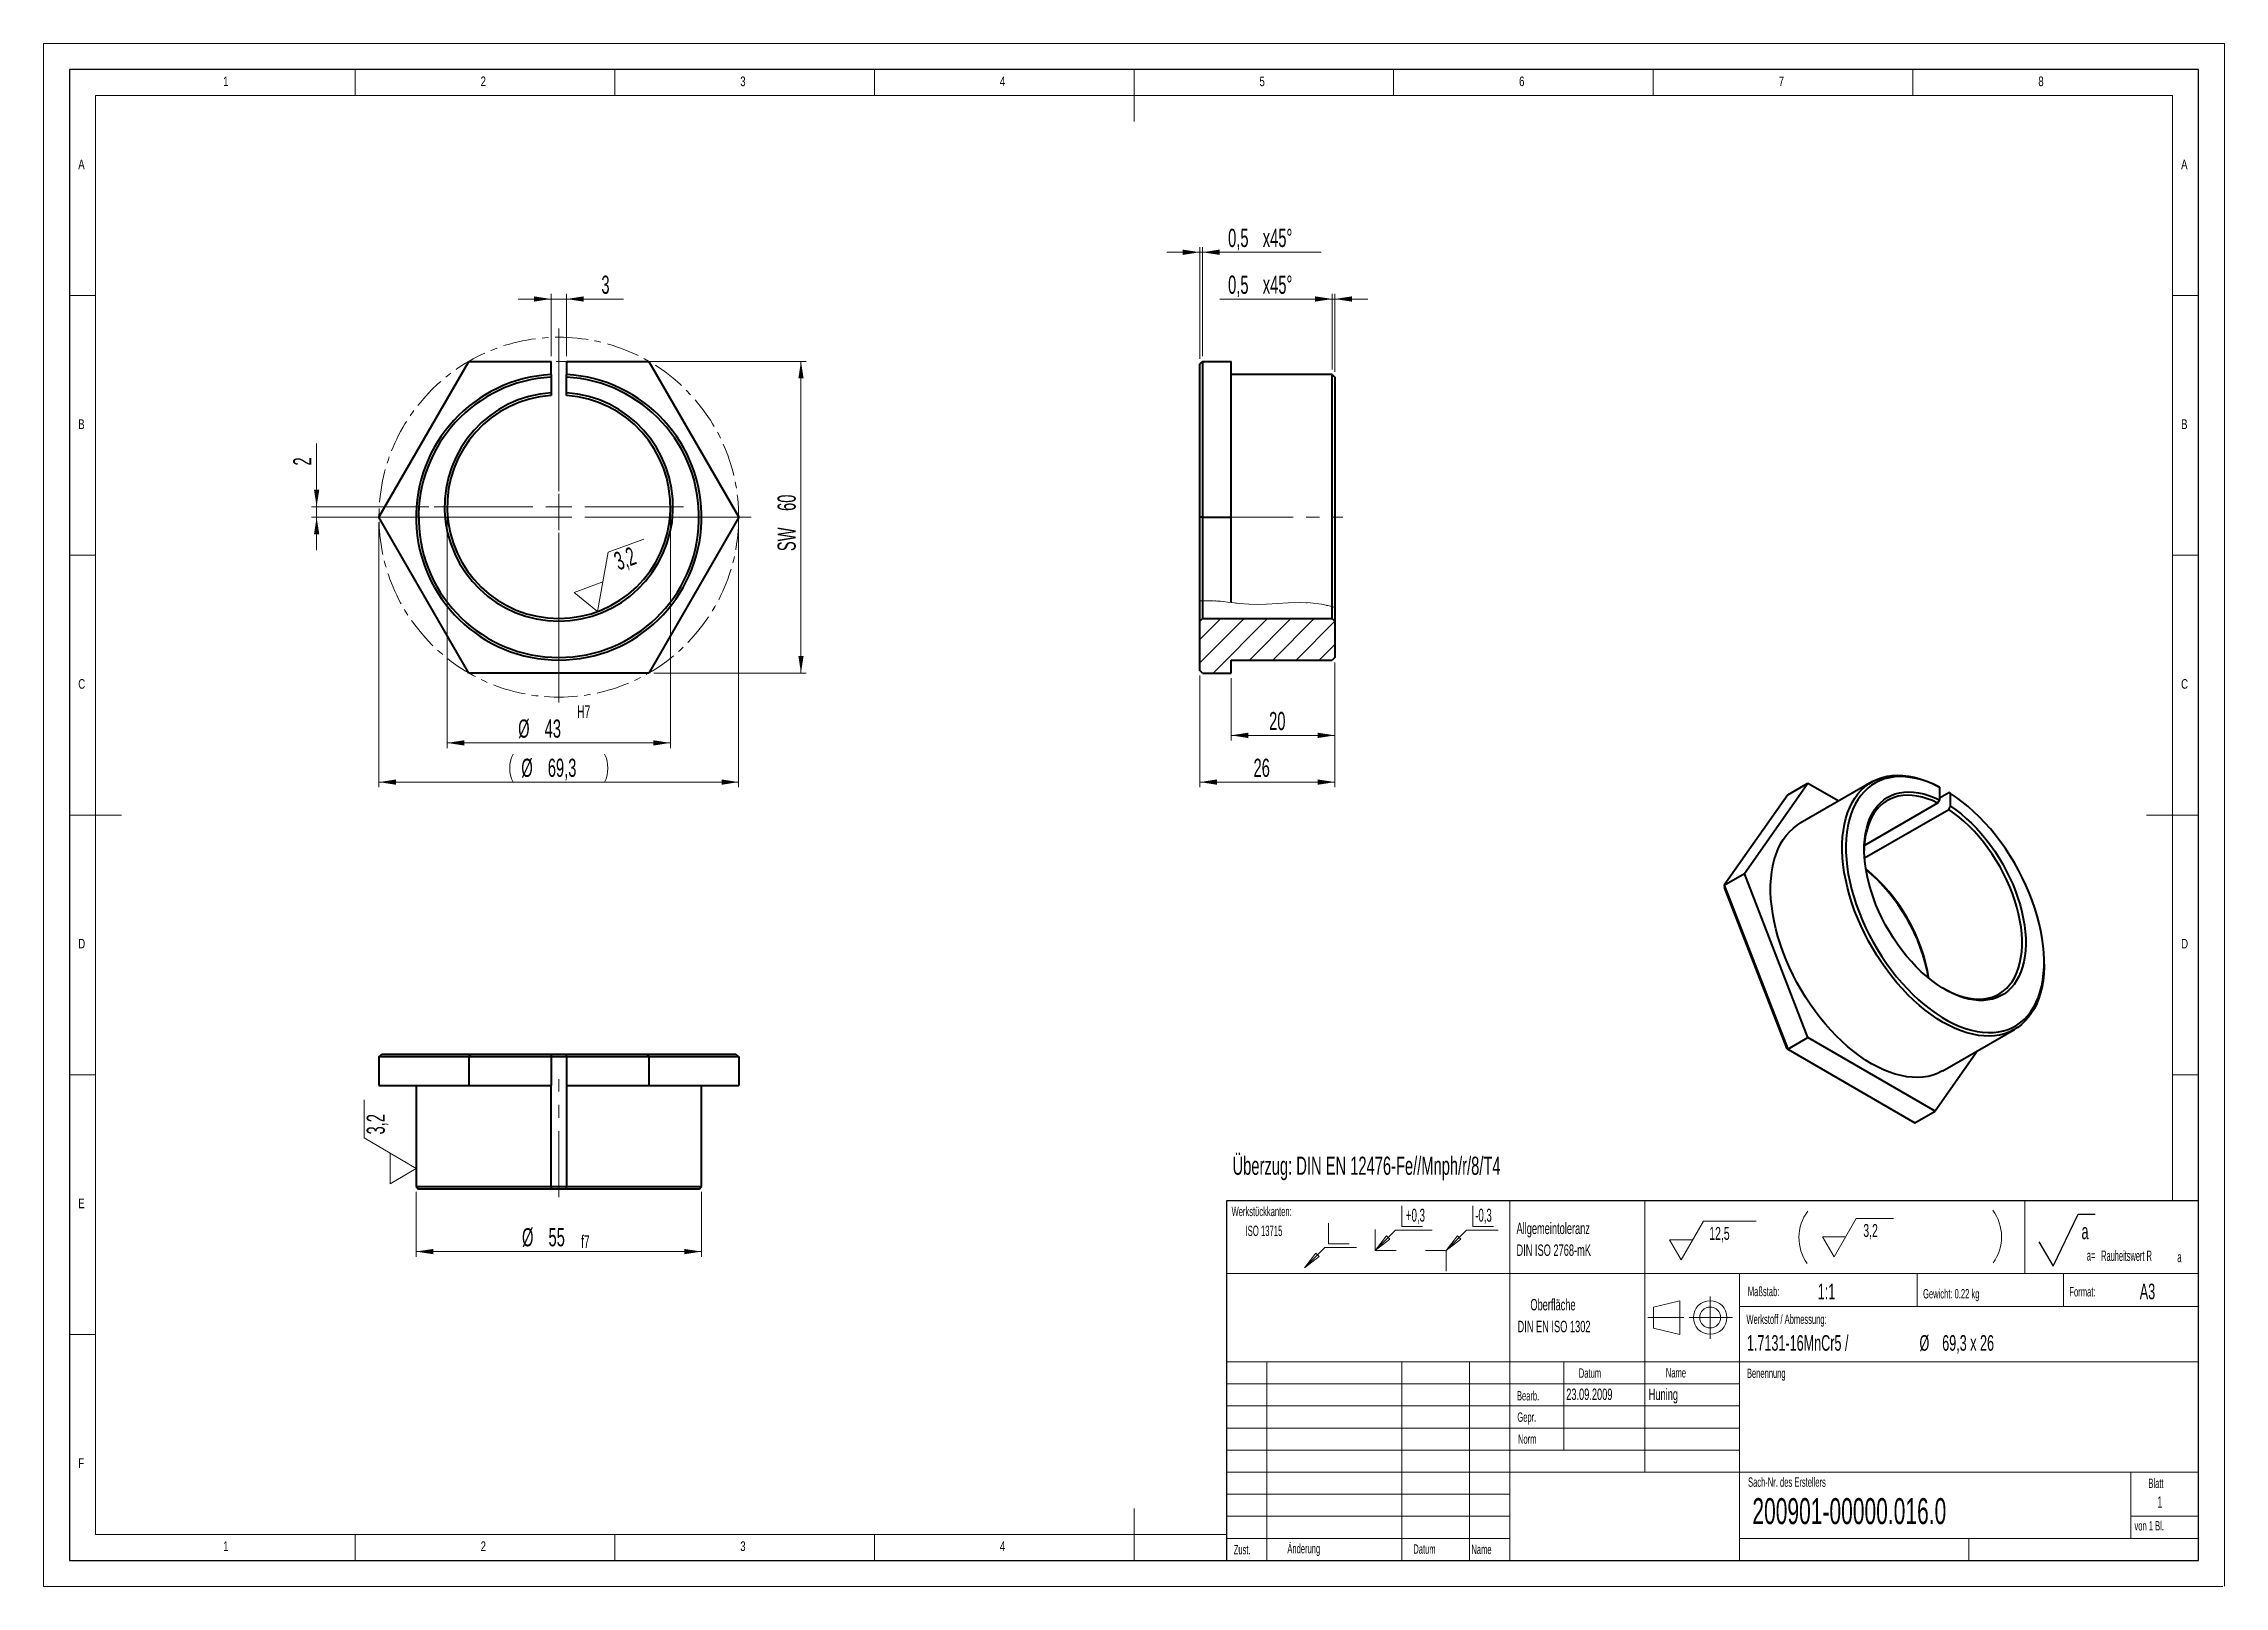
# Model space of a CAD drawing. Header units: millimetres. Extents: x 0 to 420, y 0 to 297.
import ezdxf

# ---------------------------------------------------------------- set-up
doc = ezdxf.new("R2010")
doc.units = ezdxf.units.MM
doc.linetypes.add('CENTER', pattern=[10.16, 6.35, -1.27, 1.27, -1.27])
doc.linetypes.add('CENTERX2', pattern=[20.32, 12.7, -2.54, 2.54, -2.54])
doc.layers.add('SLD-0', color=7, linetype='Continuous')
doc.styles.add('SLDTEXTSTYLE0', font='TXT', dxfattribs={"width": 0.605})
doc.styles.add('SLDTEXTSTYLE1', font='TXT', dxfattribs={"width": 0.491563})
doc.styles.add('SLDTEXTSTYLE2', font='TXT', dxfattribs={"width": 0.75})
doc.styles.add('SLDTEXTSTYLE3', font='TXT', dxfattribs={"width": 0.554584})
doc.dimstyles.new('SLDDIMSTYLE0', dxfattribs={"dimtxt": 3.5, "dimasz": 3.302, "dimexe": 0, "dimexo": 0.0625, "dimgap": 0.875, "dimtad": 1, "dimtoh": 1, "dimdec": 1, "dimrnd": 1e-09, "dimzin": 12, "dimdsep": 46, "dimtxsty": 'SLDTEXTSTYLE0', "dimsah": 1, "dimcen": 0.09, "dimadec": 0, "dimazin": 0, "dimtfac": 1, "dimtdec": 1, "dimtofl": 0, "dimtmove": 0, "dimatfit": 3, "dimfxl": 1, "dimfrac": 2, "dimtolj": 1, "dimtzin": 12, "dimarcsym": 0})
doc.dimstyles.new('SLDDIMSTYLE1', dxfattribs={"dimtxt": 3.5, "dimasz": 3.302, "dimexe": 0, "dimexo": 0.0625, "dimgap": 0.875, "dimtad": 1, "dimtoh": 1, "dimrnd": 1e-09, "dimzin": 12, "dimdsep": 46, "dimtxsty": 'SLDTEXTSTYLE0', "dimsah": 1, "dimcen": 0.09, "dimadec": 0, "dimazin": 0, "dimtfac": 1, "dimtofl": 0, "dimtmove": 0, "dimatfit": 3, "dimfxl": 1, "dimfrac": 2, "dimtolj": 1, "dimtzin": 12, "dimarcsym": 0})
doc.dimstyles.new('SLDDIMSTYLE2', dxfattribs={"dimtxt": 3.5, "dimasz": 3.302, "dimexe": 0, "dimexo": 0.0625, "dimgap": 0.875, "dimtad": 1, "dimtoh": 1, "dimrnd": 1e-09, "dimzin": 12, "dimdsep": 46, "dimtxsty": 'SLDTEXTSTYLE0', "dimsah": 1, "dimcen": 0.09, "dimadec": 0, "dimazin": 0, "dimtfac": 1, "dimtofl": 0, "dimtmove": 0, "dimatfit": 3, "dimfxl": 1, "dimfrac": 2, "dimtolj": 1, "dimtzin": 12, "dimarcsym": 0})
doc.dimstyles.new('SLDDIMSTYLE3', dxfattribs={"dimtxt": 3.5, "dimasz": 3.302, "dimexe": 0, "dimexo": 0.0625, "dimgap": 0.875, "dimtad": 1, "dimtoh": 1, "dimrnd": 1e-09, "dimzin": 12, "dimdsep": 46, "dimtxsty": 'SLDTEXTSTYLE0', "dimsah": 1, "dimcen": 0.09, "dimadec": 0, "dimazin": 0, "dimtfac": 1, "dimtofl": 0, "dimtmove": 0, "dimatfit": 3, "dimfxl": 1, "dimfrac": 2, "dimtolj": 1, "dimtzin": 12, "dimarcsym": 0})
doc.dimstyles.new('SLDDIMSTYLE4', dxfattribs={"dimtxt": 3.5, "dimasz": 3.302, "dimexe": 0, "dimexo": 0.0625, "dimgap": 0.875, "dimtad": 1, "dimtoh": 1, "dimrnd": 1e-09, "dimzin": 12, "dimdsep": 46, "dimtxsty": 'SLDTEXTSTYLE0', "dimsah": 1, "dimcen": 0.09, "dimadec": 0, "dimazin": 0, "dimtfac": 1, "dimtofl": 0, "dimtmove": 0, "dimatfit": 3, "dimfxl": 1, "dimfrac": 2, "dimtolj": 1, "dimtzin": 12, "dimarcsym": 0})

# ---------------------------------------------------------------- blocks, each defined once
blk = doc.blocks.new('Überzug_manganphosphatiert')
at = {"color": 8, "linetype": 'Continuous', "lineweight": 0, "insert": (0.02, 4.78), "char_height": 3.5, "attachment_point": 1, "style": 'SLDTEXTSTYLE0'}
blk.add_mtext('Überzug: DIN EN 12476-Fe//Mnph/r/8/T4', dxfattribs=at)
blk = doc.blocks.new('Block22')
at = {"color": 7, "linetype": 'Continuous', "lineweight": 0}
for p, q in [((2.23, 0), (6.51, 7.42)), ((6.51, 7.42), (16.66, 7.42)), ((0, 3.86), (4.46, 3.86)), ((0, 3.86), (2.23, 0))]:
    blk.add_line(p, q, dxfattribs=at)
at = {"color": 7, "linetype": 'Continuous', "lineweight": 0, "insert": (7.63, 6.32), "char_height": 2.5, "attachment_point": 1, "style": 'SLDTEXTSTYLE0'}
blk.add_mtext('12,5', dxfattribs=at)
blk = doc.blocks.new('Block23')
at = {"color": 7, "linetype": 'Continuous', "lineweight": 0}
blk.add_arc((-6.86, 4.98), 8.57, 324.4695, 36.7808, dxfattribs=at)
blk = doc.blocks.new('Block24')
at = {"layer": 'SLD-0', "color": 7, "linetype": 'Continuous', "lineweight": 0}
for p, q in [((6.51, 7.42), (2.23, 0)), ((6.51, 7.42), (13.68, 7.42)), ((2.23, 0), (0, 3.86)), ((0, 3.86), (4.46, 3.86))]:
    blk.add_line(p, q, dxfattribs=at)
at = {"layer": 'SLD-0', "insert": (7.87, 6.34), "char_height": 2.5, "attachment_point": 1, "style": 'SLDTEXTSTYLE0'}
blk.add_mtext('3,2', dxfattribs=at)
blk = doc.blocks.new('Block25_1')
at = {"color": 7, "linetype": 'Continuous', "lineweight": 0}
blk.add_arc((8.57, 4.98), 8.57, 143.2192, 215.5305, dxfattribs=at)
blk = doc.blocks.new('Block26_1')
at = {"color": 9, "linetype": 'Continuous', "lineweight": 0}
for p, q in [((5.096194, 4.596195), (5.096194, 8.596195)), ((5.096194, 4.596195), (9.096194, 4.596195)), ((0, 0), (0, 4)), ((0, 0), (3.896194, 3.896195)), ((0, 0), (2.14905, 2.800698)), ((0, 0), (2.800697, 2.149051)), ((0, 0), (4, 0)), ((2.14905, 2.800698), (2.800697, 2.149051)), ((3.896194, 3.896195), (10.955845, 3.896195))]:
    blk.add_line(p, q, dxfattribs=at)
blk = doc.blocks.new('Block27_1')
at = {"color": 9, "linetype": 'Continuous', "lineweight": 0}
for p, q in [((4.596194, 4.596194), (4.596194, 8.596194)), ((4.596194, 4.596194), (8.596194, 4.596194)), ((0, 0), (3.896194, 3.896194)), ((0, 0), (2.149051, 2.800697)), ((0, 0), (2.800697, 2.14905)), ((2.149051, 2.800697), (2.800697, 2.14905)), ((3.896194, 3.896194), (10.010473, 3.896194))]:
    blk.add_line(p, q, dxfattribs=at)
blk = doc.blocks.new('Block28_1')
at = {"layer": 'SLD-0'}
for p, q in [((2.77, 0), (7.58, 10.04)), ((7.58, 10.04), (10.86, 10.04)), ((0, 4.71), (2.77, 0))]:
    blk.add_line(p, q, dxfattribs=at)
at = {"layer": 'SLD-0', "attachment_point": 1}
for s, insert, char_height, style in [('a', (8.22, 8.23), 3, 'SLDTEXTSTYLE0'), ('a=', (9.24, 3.08), 2, 'SLDTEXTSTYLE1'), ('Rauheitswert R', (12.01, 3.03), 2, 'SLDTEXTSTYLE1'), ('a', (26.68, 2.78), 2, 'SLDTEXTSTYLE1')]:
    blk.add_mtext(s, dxfattribs=dict(at, insert=insert, char_height=char_height, style=style))
blk = doc.blocks.new('SW_NOTE_0')
at = {"color": 0, "linetype": 'Continuous', "lineweight": 0, "char_height": 3, "attachment_point": 1, "style": 'SLDTEXTSTYLE0'}
for s, insert in [('1.7131-16MnCr5 / ', (0, 3.87)), ('%%c', (33.24, 3.87)), ('69,3 x 26', (37.61, 3.87))]:
    blk.add_mtext(s, dxfattribs=dict(at, insert=insert))
blk = doc.blocks.new('SW_NOTE_1')
at = {"color": 0, "linetype": 'Continuous', "lineweight": 0, "char_height": 2.2, "attachment_point": 1, "style": 'SLDTEXTSTYLE0'}
for s, insert in [('     Oberfläche', (0, 2.84)), ('DIN EN ISO 1302', (0, -1.36))]:
    blk.add_mtext(s, dxfattribs=dict(at, insert=insert))
blk = doc.blocks.new('SW_NOTE_2')
at = {"color": 0, "linetype": 'Continuous', "lineweight": 0, "char_height": 2.2, "attachment_point": 1, "style": 'SLDTEXTSTYLE0'}
for s, insert in [('Allgemeintoleranz', (0, 2.84)), ('DIN ISO 2768-mK', (0, -1.36))]:
    blk.add_mtext(s, dxfattribs=dict(at, insert=insert))
blk = doc.blocks.new('*D12')
at = {"color": 7, "linetype": 'Continuous', "lineweight": 15}
for p, q in [((64.58, 204.84), (64.58, 153.84)), ((133.86, 204.84), (133.86, 153.84)), ((64.58, 154.84), (133.86, 154.84))]:
    blk.add_line(p, q, dxfattribs=at)
for centre, start, end in [((95.78, 157.52), 153.4349, 206.5651), ((102.67, 157.52), 333.4349, 26.5651)]:
    blk.add_arc(centre, 6, start, end, dxfattribs=at)
for points in [[(64.58, 154.84), (67.88, 154.33), (67.88, 155.35)], [(133.86, 154.84), (130.56, 155.35), (130.56, 154.33)]]:
    blk.add_solid(points, dxfattribs=at)
at = {"color": 7, "linetype": 'Continuous', "lineweight": 15, "char_height": 3.5, "attachment_point": 1, "style": 'SLDTEXTSTYLE0'}
for s, insert in [('%%c', (92, 159.35)), ('69,3', (97.1, 159.35))]:
    blk.add_mtext(s, dxfattribs=dict(at, insert=insert))
blk = doc.blocks.new('*D13')
at = {"color": 7, "linetype": 'Continuous', "lineweight": 15}
for p, q in [((52.58, 207.84), (52.58, 220.04)), ((74.22, 207.84), (51.58, 207.84)), ((98.22, 205.84), (51.58, 205.84)), ((52.58, 207.84), (52.58, 205.84)), ((52.58, 205.84), (52.58, 199.49))]:
    blk.add_line(p, q, dxfattribs=at)
for points in [[(52.58, 207.84), (53.09, 211.14), (52.07, 211.14)], [(52.58, 205.84), (52.07, 202.54), (53.09, 202.54)]]:
    blk.add_solid(points, dxfattribs=at)
at = {"color": 7, "linetype": 'Continuous', "lineweight": 15, "insert": (48.07, 215.78), "char_height": 3.5, "attachment_point": 1, "rotation": 90, "style": 'SLDTEXTSTYLE0'}
blk.add_mtext('2', dxfattribs=at)
blk = doc.blocks.new('*D14')
at = {"color": 7, "linetype": 'Continuous', "lineweight": 15}
for p, q in [((98.72, 235.84), (146.86, 235.84)), ((145.86, 175.84), (145.86, 235.84)), ((117.54, 175.84), (146.86, 175.84))]:
    blk.add_line(p, q, dxfattribs=at)
for points in [[(145.86, 235.84), (145.36, 232.54), (146.37, 232.54)], [(145.86, 175.84), (146.37, 179.14), (145.36, 179.14)]]:
    blk.add_solid(points, dxfattribs=at)
at = {"color": 7, "linetype": 'Continuous', "lineweight": 15, "char_height": 3.5, "attachment_point": 1, "rotation": 90, "style": 'SLDTEXTSTYLE0'}
for s, insert in [('60', (141.35, 207.04)), ('SW', (141.35, 199.3))]:
    blk.add_mtext(s, dxfattribs=dict(at, insert=insert))
blk = doc.blocks.new('*D15')
at = {"color": 7, "linetype": 'Continuous', "lineweight": 15}
for p, q in [((97.72, 247.84), (91.37, 247.84)), ((97.72, 236.84), (97.72, 248.84)), ((97.72, 247.84), (100.72, 247.84)), ((100.72, 236.84), (100.72, 248.84)), ((100.72, 247.84), (111.68, 247.84))]:
    blk.add_line(p, q, dxfattribs=at)
for points in [[(97.72, 247.84), (94.42, 248.35), (94.42, 247.33)], [(100.72, 247.84), (104.03, 247.33), (104.03, 248.35)]]:
    blk.add_solid(points, dxfattribs=at)
at = {"color": 7, "linetype": 'Continuous', "lineweight": 15, "insert": (107.42, 252.35), "char_height": 3.5, "attachment_point": 1, "style": 'SLDTEXTSTYLE0'}
blk.add_mtext('3', dxfattribs=at)
blk = doc.blocks.new('*D16')
at = {"color": 7, "linetype": 'Continuous', "lineweight": 15}
for p, q in [((77.72, 206.84), (77.72, 161.39)), ((120.72, 206.84), (120.72, 161.39)), ((120.72, 162.39), (77.72, 162.39))]:
    blk.add_line(p, q, dxfattribs=at)
for points in [[(77.72, 162.39), (81.03, 161.88), (81.03, 162.89)], [(120.72, 162.39), (117.42, 162.89), (117.42, 161.88)]]:
    blk.add_solid(points, dxfattribs=at)
at = {"color": 7, "linetype": 'Continuous', "lineweight": 15, "attachment_point": 1, "style": 'SLDTEXTSTYLE0'}
for s, insert, char_height in [('H7', (102.76, 169.61), 2.45), ('%%c', (91.39, 166.9), 3.5), ('43', (96.49, 166.9), 3.5)]:
    blk.add_mtext(s, dxfattribs=dict(at, insert=insert, char_height=char_height))
blk = doc.blocks.new('SW_CENTERMARKSYMBOL_0')
at = {"color": 0, "linetype": 'Continuous', "lineweight": 0}
for p, q in [((0, 5), (0, 24)), ((-5, 0), (-24, 0)), ((0, 0), (-2.5, 0)), ((0, 0), (0, 2.5)), ((0, 0), (0, -2.5)), ((0, 0), (2.5, 0)), ((5, 0), (24, 0)), ((0, -5), (0, -24))]:
    blk.add_line(p, q, dxfattribs=at)
blk = doc.blocks.new('SW_CENTERMARKSYMBOL_1')
at = {"color": 0, "linetype": 'Continuous', "lineweight": 0}
for p, q in [((0, 5), (0, 36.29)), ((-5, 0), (-36.61, 0)), ((0, 0), (-2.5, 0)), ((0, 0), (0, 2.5)), ((0, 0), (0, -2.5)), ((0, 0), (2.5, 0)), ((5, 0), (37.02, 0)), ((0, -5), (0, -35.66))]:
    blk.add_line(p, q, dxfattribs=at)
blk = doc.blocks.new('SW_SFSYMBOL_0')
at = {"color": 0, "linetype": 'Continuous', "lineweight": 0}
for p, q in [((-4.41, -6.96), (-2.34, 4.47)), ((-2.34, 4.47), (4.54, 7)), ((-3.37, -1.24), (-8.91, -3.29)), ((-4.41, -6.96), (-8.91, -3.29))]:
    blk.add_line(p, q, dxfattribs=at)
at = {"color": 0, "linetype": 'Continuous', "lineweight": 0, "insert": (-1.56, 4.23), "char_height": 3.5, "attachment_point": 1, "rotation": 20.2479, "style": 'SLDTEXTSTYLE0'}
blk.add_mtext('3,2', dxfattribs=at)
blk = doc.blocks.new('*D20')
at = {"color": 7, "linetype": 'Continuous', "lineweight": 15}
for p, q in [((248.69, 177.84), (248.69, 162.84)), ((228.69, 174.84), (228.69, 162.84)), ((248.69, 163.84), (228.69, 163.84))]:
    blk.add_line(p, q, dxfattribs=at)
for points in [[(228.69, 163.84), (231.99, 163.33), (231.99, 164.35)], [(248.69, 163.84), (245.39, 164.35), (245.39, 163.33)]]:
    blk.add_solid(points, dxfattribs=at)
at = {"color": 7, "linetype": 'Continuous', "lineweight": 15, "insert": (236.02, 168.35), "char_height": 3.5, "attachment_point": 1, "style": 'SLDTEXTSTYLE0'}
blk.add_mtext('20', dxfattribs=at)
blk = doc.blocks.new('*D21')
at = {"color": 7, "linetype": 'Continuous', "lineweight": 15}
for p, q in [((248.69, 177.84), (248.69, 153.84)), ((222.69, 175.34), (222.69, 153.84)), ((248.69, 154.84), (222.69, 154.84))]:
    blk.add_line(p, q, dxfattribs=at)
for points in [[(222.69, 154.84), (225.99, 154.33), (225.99, 155.35)], [(248.69, 154.84), (245.39, 155.35), (245.39, 154.33)]]:
    blk.add_solid(points, dxfattribs=at)
at = {"color": 7, "linetype": 'Continuous', "lineweight": 15, "insert": (233.02, 159.35), "char_height": 3.5, "attachment_point": 1, "style": 'SLDTEXTSTYLE0'}
blk.add_mtext('26', dxfattribs=at)
blk = doc.blocks.new('*D22')
at = {"color": 7, "linetype": 'Continuous', "lineweight": 15}
for p, q in [((222.69, 256.84), (216.34, 256.84)), ((222.69, 236.34), (222.69, 257.84)), ((223.19, 256.84), (222.69, 256.84)), ((223.19, 236.84), (223.19, 257.84)), ((223.19, 256.84), (246.07, 256.84))]:
    blk.add_line(p, q, dxfattribs=at)
for points in [[(222.69, 256.84), (219.39, 257.35), (219.39, 256.33)], [(223.19, 256.84), (226.49, 256.33), (226.49, 257.35)]]:
    blk.add_solid(points, dxfattribs=at)
at = {"color": 7, "linetype": 'Continuous', "lineweight": 15, "char_height": 3.5, "attachment_point": 1, "style": 'SLDTEXTSTYLE0'}
for s, insert in [('0,5', (228.12, 261.35)), ('x45°', (234.8, 261.35))]:
    blk.add_mtext(s, dxfattribs=dict(at, insert=insert))
blk = doc.blocks.new('*D23')
at = {"color": 7, "linetype": 'Continuous', "lineweight": 15}
for p, q in [((248.19, 247.84), (226.53, 247.84)), ((248.19, 234.3), (248.19, 248.84)), ((248.19, 247.84), (248.69, 247.84)), ((248.69, 233.8), (248.69, 248.84)), ((248.69, 247.84), (255.04, 247.84))]:
    blk.add_line(p, q, dxfattribs=at)
for points in [[(248.19, 247.84), (244.89, 248.35), (244.89, 247.33)], [(248.69, 247.84), (251.99, 247.33), (251.99, 248.35)]]:
    blk.add_solid(points, dxfattribs=at)
at = {"color": 7, "linetype": 'Continuous', "lineweight": 15, "char_height": 3.5, "attachment_point": 1, "style": 'SLDTEXTSTYLE0'}
for s, insert in [('0,5', (228.12, 252.35)), ('x45°', (234.8, 252.35))]:
    blk.add_mtext(s, dxfattribs=dict(at, insert=insert))
blk = doc.blocks.new('*D24')
at = {"color": 7, "linetype": 'Continuous', "lineweight": 15}
for p, q in [((71.72, 75.97), (71.72, 63.47)), ((126.72, 75.97), (126.72, 63.47)), ((71.72, 64.47), (126.72, 64.47))]:
    blk.add_line(p, q, dxfattribs=at)
for points in [[(71.72, 64.47), (75.03, 63.96), (75.03, 64.97)], [(126.72, 64.47), (123.42, 64.97), (123.42, 63.96)]]:
    blk.add_solid(points, dxfattribs=at)
at = {"color": 7, "linetype": 'Continuous', "lineweight": 15, "attachment_point": 1, "style": 'SLDTEXTSTYLE0'}
for s, insert, char_height in [('%%c', (92.13, 68.98), 3.5), ('55', (97.24, 68.98), 3.5), ('f7', (103.51, 67.62), 2.45)]:
    blk.add_mtext(s, dxfattribs=dict(at, insert=insert, char_height=char_height))
blk = doc.blocks.new('SW_SFSYMBOL_1')
at = {"color": 0, "linetype": 'Continuous', "lineweight": 0}
for p, q in [((-5, -0.65), (-5, 6.68)), ((5, -6.54), (-5, -0.65)), ((0, -3.6), (0, -9.49)), ((5, -6.54), (0, -9.49))]:
    blk.add_line(p, q, dxfattribs=at)
at = {"color": 0, "linetype": 'Continuous', "lineweight": 0, "insert": (-4.51, 0), "char_height": 3.5, "attachment_point": 1, "rotation": 90, "style": 'SLDTEXTSTYLE0'}
blk.add_mtext('3,2', dxfattribs=at)

msp = doc.modelspace()

# ---------------------------------------------------------------- hatches: boundary and pattern name
at = {"linetype": 'Continuous', "lineweight": 0}
h = msp.add_hatch(dxfattribs=at)
h.set_pattern_fill('ANSI31', style=0)
edge = h.paths.add_edge_path(flags=0)
edge.add_spline(control_points=[(228.69, 189.411), (226.868, 189.62), (225.025, 189.843), (223.19, 189.752)], knot_values=[0, 0, 0, 0, 0.0055141, 0.0055141, 0.0055141, 0.0055141], weights=[1, 1, 1, 1], degree=3, periodic=0)
edge.add_spline(control_points=[(223.19, 189.752), (223.023, 189.744), (222.856, 189.733), (222.69, 189.719)], knot_values=[0.0070757, 0.0070757, 0.0070757, 0.0070757, 0.0078547, 0.0078547, 0.0078547, 0.0078547], weights=[1, 1, 1, 1], degree=3, periodic=0)
edge.add_spline(control_points=[(222.69, 189.719), (222.862, 189.733), (223.028, 189.744), (223.19, 189.752)], knot_values=[0, 0, 0, 0, 0.000989, 0.000989, 0.000989, 0.000989], weights=[1, 1, 1, 1], degree=3, periodic=0)
edge.add_spline(control_points=[(223.19, 189.752), (224.859, 189.835), (226.552, 189.654), (228.189, 189.468), (230.981, 189.151), (233.909, 188.987), (236.742, 189.171), (239.5, 189.35), (242.388, 189.572), (245.085, 189.233), (246.173, 189.096), (247.23, 188.879), (248.19, 188.62)], knot_values=[0, 0, 0, 0, 0.0050277, 0.0050277, 0.0050277, 0.0136434, 0.0136434, 0.0136434, 0.0219191, 0.0219191, 0.0219191, 0.0251774, 0.0251774, 0.0251774, 0.0251774], weights=[1, 1, 1, 1, 1, 1, 1, 1, 1, 1, 1, 1, 1], degree=3, periodic=0)
edge.add_spline(control_points=[(248.19, 188.62), (248.352, 188.576), (248.519, 188.529), (248.69, 188.479)], knot_values=[0, 0, 0, 0, 0.0009644, 0.0009644, 0.0009644, 0.0009644], weights=[1, 1, 1, 1], degree=3, periodic=0)
edge.add_spline(control_points=[(248.69, 188.479), (248.526, 188.527), (248.359, 188.574), (248.19, 188.62)], knot_values=[0, 0, 0, 0, 0.0009228, 0.0009228, 0.0009228, 0.0009228], weights=[1, 1, 1, 1], degree=3, periodic=0)
edge.add_spline(control_points=[(248.19, 188.62), (244.202, 189.696), (239.757, 189.309), (235.545, 189.101), (233.261, 188.989), (230.956, 189.15), (228.69, 189.411)], knot_values=[0, 0, 0, 0, 0.0126602, 0.0126602, 0.0126602, 0.0195322, 0.0195322, 0.0195322, 0.0195322], weights=[1, 1, 1, 1, 1, 1, 1], degree=3, periodic=0)
h = msp.add_hatch(dxfattribs=at)
h.set_pattern_fill('ANSI31', style=0)
h.paths.add_polyline_path([(228.69, 175.841), (228.69, 178.341), (248.19, 178.341), (248.69, 178.841), (248.69, 185.841), (248.19, 186.341), (223.19, 186.341), (222.69, 185.841), (222.69, 176.341), (223.19, 175.841)], flags=0)

# ---------------------------------------------------------------- linework, layer by layer
at = {"color": 7, "linetype": 'Continuous', "lineweight": 0}
for p, q in [((0, 297), (0, 0.017)), ((420, 297), (0, 297)), ((419.993, 0.037), (420, 297)), ((60, 287), (60, 292)), ((110, 292), (110, 287)), ((160, 287), (160, 292)), ((210, 292), (210, 282)), ((260, 287), (260, 292)), ((310, 292), (310, 287)), ((360, 287), (360, 292)), ((410, 287), (10, 287)), ((10, 287), (10, 10)), ((410, 287), (410, 74.25)), ((10, 248.5), (5, 248.5)), ((415, 248.5), (410, 248.5)), ((5, 198.5), (10, 198.5)), ((410, 198.5), (415, 198.5)), ((223.19, 189.752), (222.69, 189.719)), ((248.69, 188.479), (248.19, 188.62)), ((5, 148.5), (15, 148.5)), ((415, 148.5), (405, 148.5)), ((5, 98.5), (10, 98.5)), ((410, 98.5), (415, 98.5)), ((308.4, 60.25), (308.4, 74.25)), ((381.554, 74.25), (381.554, 60.25)), ((308.4, 60.25), (308.4, 22)), ((360.824, 60.25), (360.824, 53.875)), ((389, 60.25), (389, 53.875)), ((415, 53.875), (326.6, 53.875)), ((10, 48.5), (5, 48.5)), ((235.6, 43.25), (235.6, 5)), ((261.6, 5), (261.6, 43.25)), ((274.6, 43.25), (274.6, 5)), ((292.8, 26.25), (292.8, 43.25)), ((326.6, 39), (227.8, 39)), ((326.6, 34.75), (227.8, 34.75)), ((326.6, 30.5), (227.8, 30.5)), ((326.6, 26.25), (227.8, 26.25)), ((282.4, 22), (227.8, 22)), ((402, 9.25), (402, 22)), ((282.4, 17.75), (227.8, 17.75)), ((210, 5), (210, 15)), ((282.4, 13.5), (227.8, 13.5)), ((415, 13.5), (402, 13.5)), ((10, 10), (227.8, 10)), ((60, 5), (60, 10)), ((110, 10), (110, 5)), ((160, 5), (160, 10)), ((326.6, 9.25), (415, 9.25)), ((370.8, 5), (370.8, 9.25)), ((0, 0.017), (419.733, 0.02))]:
    msp.add_line(p, q, dxfattribs=at)
at = {"color": 7, "linetype": 'Continuous', "lineweight": 30}
for p, q in [((415, 292), (5, 292)), ((5, 292), (5, 5.017)), ((415, 74.25), (415, 292)), ((227.8, 74.25), (227.8, 5.017)), ((415, 74.25), (227.8, 74.25)), ((415, 5), (415, 74.25)), ((5, 5.017), (227.8, 5.017)), ((227.8, 5.017), (415, 5))]:
    msp.add_line(p, q, dxfattribs=at)
at = {"color": 7, "linetype": 'Continuous', "lineweight": 40}
for p, q in [((64.582, 205.841), (81.903, 235.841)), ((81.903, 235.841), (97.723, 235.841)), ((97.723, 233.3), (97.723, 235.841)), ((100.723, 235.841), (116.544, 235.841)), ((100.723, 235.841), (100.723, 233.3)), ((116.544, 235.841), (133.864, 205.841)), ((223.19, 235.841), (222.69, 235.341)), ((222.69, 205.841), (222.69, 235.341)), ((223.19, 235.841), (223.19, 205.841)), ((223.19, 235.841), (228.69, 235.841)), ((228.69, 205.841), (228.69, 235.841)), ((97.723, 233.3), (97.723, 232.799)), ((97.723, 232.799), (97.723, 229.79)), ((100.723, 232.799), (100.723, 233.3)), ((100.723, 229.79), (100.723, 232.799)), ((248.19, 233.3), (228.69, 233.3)), ((248.19, 188.62), (248.19, 233.3)), ((248.19, 233.3), (248.69, 232.799)), ((248.69, 232.799), (248.69, 188.479)), ((97.723, 229.79), (97.723, 229.288)), ((100.723, 229.288), (100.723, 229.79)), ((81.903, 175.841), (64.582, 205.841)), ((133.864, 205.841), (116.544, 175.841)), ((222.69, 189.719), (222.69, 205.841)), ((223.19, 205.841), (222.69, 205.841)), ((223.19, 205.841), (228.69, 205.841)), ((223.19, 205.841), (223.19, 189.752)), ((228.69, 189.411), (228.69, 205.841)), ((222.69, 185.841), (222.69, 189.719)), ((223.19, 189.727), (223.19, 186.341)), ((222.69, 185.841), (223.19, 186.341)), ((222.69, 176.341), (222.69, 185.841)), ((223.19, 186.341), (248.19, 186.341)), ((248.19, 186.341), (248.19, 188.578)), ((248.19, 186.341), (248.69, 185.841)), ((248.69, 188.479), (248.69, 185.841)), ((248.69, 185.841), (248.69, 178.841)), ((228.69, 178.341), (248.19, 178.341)), ((228.69, 175.841), (228.69, 178.341)), ((248.69, 178.841), (248.19, 178.341)), ((116.544, 175.841), (81.903, 175.841)), ((223.19, 175.841), (222.69, 176.341)), ((223.19, 175.841), (228.69, 175.841)), ((335.914, 152.411), (323.667, 134.985)), ((327.556, 137.23), (339.803, 154.656)), ((335.914, 152.411), (339.803, 154.656)), ((352.09, 154.866), (338.302, 146.906)), ((339.803, 154.656), (345.765, 151.215)), ((364.778, 154.084), (365.132, 153.879)), ((365.132, 151.421), (364.778, 150.808)), ((365.132, 153.879), (365.132, 151.421)), ((365.132, 151.838), (366.9, 152.859)), ((367.253, 152.654), (366.9, 152.859)), ((367.253, 150.197), (367.253, 152.654)), ((364.778, 150.808), (350.674, 142.665)), ((350.698, 140.231), (366.9, 149.583)), ((366.9, 149.583), (367.253, 150.197)), ((323.667, 134.985), (327.556, 137.23)), ((323.667, 134.985), (335.914, 103.419)), ((323.667, 134.985), (323.721, 134.546)), ((335.765, 103.505), (323.721, 134.546)), ((339.803, 105.664), (327.556, 137.23)), ((385.285, 119.824), (385.285, 120.232)), ((335.914, 103.419), (339.803, 105.664)), ((364.298, 91.523), (339.803, 105.664)), ((365.799, 99.274), (379.588, 107.234)), ((64.582, 101.966), (65.16, 102.466)), ((81.903, 101.966), (64.582, 101.966)), ((64.582, 101.966), (64.582, 96.466)), ((65.16, 102.466), (82.192, 102.466)), ((81.903, 101.966), (82.192, 102.466)), ((81.903, 101.966), (81.903, 96.466)), ((97.723, 101.966), (81.903, 101.966)), ((82.192, 102.466), (97.723, 102.466)), ((97.723, 102.466), (97.723, 101.966)), ((97.723, 102.466), (100.723, 102.466)), ((97.723, 101.966), (97.723, 96.466)), ((100.723, 101.966), (97.723, 101.966)), ((100.723, 102.466), (116.255, 102.466)), ((100.723, 101.966), (100.723, 102.466)), ((116.544, 101.966), (100.723, 101.966)), ((100.723, 101.966), (100.723, 96.466)), ((116.255, 102.466), (133.287, 102.466)), ((116.544, 101.966), (116.255, 102.466)), ((133.864, 101.966), (116.544, 101.966)), ((116.544, 101.966), (116.544, 96.466)), ((133.287, 102.466), (133.864, 101.966)), ((133.864, 101.966), (133.864, 96.466)), ((335.765, 103.505), (335.914, 103.419)), ((335.914, 103.419), (360.409, 89.278)), ((372.439, 103.106), (364.298, 91.523)), ((64.582, 96.466), (81.903, 96.466)), ((71.723, 96.466), (71.723, 76.966)), ((81.903, 96.466), (97.723, 96.466)), ((97.723, 76.966), (97.723, 96.466)), ((100.723, 96.466), (116.544, 96.466)), ((100.723, 96.466), (100.723, 76.966)), ((116.544, 96.466), (133.864, 96.466)), ((126.723, 76.966), (126.723, 96.466)), ((360.409, 89.278), (364.298, 91.523)), ((71.723, 76.966), (72.223, 76.466)), ((71.723, 76.966), (97.723, 76.966)), ((97.723, 76.466), (72.223, 76.466)), ((97.72, 76.966), (100.723, 76.966)), ((97.723, 76.966), (97.723, 76.466)), ((100.723, 76.466), (97.723, 76.466)), ((100.723, 76.966), (126.723, 76.966)), ((100.723, 76.466), (100.723, 76.966)), ((126.223, 76.466), (100.723, 76.466)), ((126.223, 76.466), (126.723, 76.966))]:
    msp.add_line(p, q, dxfattribs=at)
at = {"color": 7, "linetype": 'CENTERX2', "lineweight": 0}
for p, q in [((227.942, 205.82), (250.19, 205.82)), ((99.223, 74.966), (99.223, 97.624)), ((320.964, 55.832), (320.964, 47.68)), ((308.935, 51.778), (315.889, 51.778)), ((316.892, 51.778), (325.262, 51.778))]:
    msp.add_line(p, q, dxfattribs=at)
at = {"color": 9, "linetype": 'Continuous', "lineweight": 0}
for p, q in [((275.233, 69.281), (275.233, 73.281)), ((270.137, 64.685), (274.033, 68.581)), ((270.137, 64.685), (272.286, 67.486)), ((272.286, 67.486), (272.938, 66.834)), ((274.033, 68.581), (280.147, 68.581)), ((275.233, 69.281), (279.233, 69.281)), ((266.137, 64.685), (270.137, 64.685)), ((270.137, 64.685), (272.938, 66.834)), ((270.137, 60.685), (270.137, 64.685))]:
    msp.add_line(p, q, dxfattribs=at)
at = {"color": 7, "linetype": 'Continuous', "lineweight": 15}
for p, q in [((282.4, 5), (282.4, 74.25)), ((282.4, 60.25), (227.8, 60.25)), ((282.4, 60.25), (415, 60.25)), ((326.6, 60.25), (326.6, 5)), ((310.064, 53.77), (315.135, 54.99)), ((315.135, 54.99), (315.135, 48.521)), ((310.064, 53.77), (310.064, 49.741)), ((315.135, 48.521), (310.064, 49.741)), ((415, 43.25), (227.8, 43.25)), ((282.4, 22), (415, 22)), ((227.8, 9.25), (282.4, 9.25))]:
    msp.add_line(p, q, dxfattribs=at)
at = {"color": 7, "linetype": 'Continuous', "lineweight": 0, "flags": 128}
msp.add_lwpolyline([(228.69, 189.411), (230.385, 189.223), (232.087, 189.088), (233.816, 189.05), (235.545, 189.101), (237.637, 189.23), (239.729, 189.362), (241.824, 189.424), (243.978, 189.338), (246.115, 189.072), (248.19, 188.62)], dxfattribs=at)
at = {"color": 7, "linetype": 'Continuous', "lineweight": 40, "flags": 128}
for points in [[(385.285, 119.824), (385.277, 119.216), (385.212, 117.923), (385.078, 116.677), (384.876, 115.481), (384.607, 114.34), (384.272, 113.258), (383.872, 112.238), (383.409, 111.285), (382.883, 110.401), (382.298, 109.591), (381.655, 108.855), (380.956, 108.198), (380.203, 107.622), (379.4, 107.128), (378.549, 106.718), (377.654, 106.394), (376.717, 106.157), (375.741, 106.008), (374.731, 105.947), (373.689, 105.974), (372.62, 106.09), (371.527, 106.294), (370.413, 106.584), (369.284, 106.961), (368.142, 107.423), (366.993, 107.969), (365.839, 108.595), (364.685, 109.301), (363.536, 110.083), (362.394, 110.939), (361.265, 111.866), (360.152, 112.86), (359.058, 113.919), (357.989, 115.038), (356.947, 116.213), (355.937, 117.441), (354.961, 118.717), (354.024, 120.036), (353.129, 121.394), (352.278, 122.785), (351.475, 124.206), (350.723, 125.652), (350.024, 127.116), (349.38, 128.594), (348.795, 130.08), (348.269, 131.57), (347.806, 133.059), (347.406, 134.54), (347.071, 136.009), (346.802, 137.46), (346.601, 138.889), (346.467, 140.29), (346.401, 141.659), (346.404, 142.99), (346.475, 144.279), (346.614, 145.522), (346.822, 146.713), (347.096, 147.85), (347.436, 148.927), (347.841, 149.941), (348.31, 150.889), (348.84, 151.767), (349.43, 152.571), (350.078, 153.3), (350.781, 153.951), (351.538, 154.521), (352.345, 155.008), (353.199, 155.411), (354.098, 155.728), (355.039, 155.958), (356.017, 156.1), (357.03, 156.154), (358.074, 156.119), (359.146, 155.997), (360.241, 155.786), (361.355, 155.488), (362.486, 155.104), (363.628, 154.635), (364.778, 154.084), (364.778, 154.084)], [(365.132, 153.879), (363.992, 154.424), (362.861, 154.886), (361.741, 155.263), (360.637, 155.554), (359.553, 155.757), (358.493, 155.873), (357.46, 155.9), (356.459, 155.839), (355.493, 155.69), (354.566, 155.453), (353.68, 155.129), (352.838, 154.719), (352.045, 154.225), (351.303, 153.649), (350.614, 152.992), (349.981, 152.257), (349.406, 151.447), (348.892, 150.564), (348.439, 149.612), (348.051, 148.594), (347.727, 147.514), (347.47, 146.376), (347.28, 145.183), (347.157, 143.94), (347.104, 142.652), (347.118, 141.323), (347.201, 139.957), (347.353, 138.561), (347.572, 137.138), (347.857, 135.694), (348.209, 134.234), (348.625, 132.763), (349.104, 131.287), (349.645, 129.811), (350.245, 128.34), (350.902, 126.88), (351.614, 125.435), (352.378, 124.011), (353.192, 122.613), (354.053, 121.246), (354.957, 119.915), (355.902, 118.625), (356.883, 117.38), (357.898, 116.185), (358.943, 115.044), (360.014, 113.961), (361.107, 112.94), (362.218, 111.985), (363.343, 111.099), (364.479, 110.286), (365.621, 109.547), (366.765, 108.887), (367.906, 108.307), (369.042, 107.809), (370.167, 107.396), (371.279, 107.068), (372.372, 106.827), (373.442, 106.674), (374.487, 106.608), (375.502, 106.632), (376.483, 106.743), (377.428, 106.943), (378.332, 107.23), (379.193, 107.603), (380.007, 108.061), (380.771, 108.603), (381.483, 109.225), (382.141, 109.927), (382.74, 110.705), (383.281, 111.557), (383.76, 112.48), (384.176, 113.47), (384.528, 114.524), (384.814, 115.638), (385.033, 116.808), (385.184, 118.03), (385.267, 119.3), (385.282, 120.612), (385.228, 121.963), (385.106, 123.347), (384.916, 124.759), (384.658, 126.194), (384.335, 127.648), (383.946, 129.115), (383.494, 130.589), (382.979, 132.066), (382.404, 133.54), (381.771, 135.005), (381.082, 136.458), (380.34, 137.891), (379.547, 139.301), (378.706, 140.681), (377.82, 142.028), (376.892, 143.337), (375.926, 144.601), (374.925, 145.818), (373.892, 146.983), (372.832, 148.091), (371.748, 149.139), (370.645, 150.123), (369.525, 151.039), (368.393, 151.883), (367.253, 152.654)], [(364.778, 150.808), (363.769, 151.27), (362.768, 151.649), (361.782, 151.944), (360.813, 152.153), (359.867, 152.275), (358.947, 152.31), (358.058, 152.257), (357.204, 152.117), (356.389, 151.89), (355.615, 151.578), (354.887, 151.181), (354.208, 150.702), (353.581, 150.143), (353.008, 149.506), (352.492, 148.794), (352.036, 148.01), (351.642, 147.158), (351.311, 146.241), (351.044, 145.264), (350.844, 144.23), (350.71, 143.146), (350.644, 142.014), (350.637, 141.662)], [(367.253, 150.197), (368.276, 149.486), (369.29, 148.703), (370.29, 147.852), (371.272, 146.934), (372.232, 145.956), (373.166, 144.92), (374.069, 143.831), (374.938, 142.695), (375.768, 141.517), (376.557, 140.3), (377.301, 139.051), (377.996, 137.775), (378.639, 136.478), (379.228, 135.165), (379.761, 133.842), (380.234, 132.515), (380.645, 131.19), (380.994, 129.872), (381.278, 128.567), (381.496, 127.281), (381.647, 126.019), (381.731, 124.788), (381.747, 123.592), (381.695, 122.436), (381.575, 121.326), (381.388, 120.267), (381.135, 119.263), (380.816, 118.318), (380.434, 117.437), (379.989, 116.623), (379.484, 115.88), (378.922, 115.212), (378.303, 114.621), (377.632, 114.109), (376.911, 113.68), (376.143, 113.334), (375.331, 113.074), (374.48, 112.9), (373.592, 112.814), (372.672, 112.815), (371.724, 112.904), (370.752, 113.08), (369.759, 113.343), (368.751, 113.691), (367.732, 114.122), (366.707, 114.636), (365.679, 115.23), (364.653, 115.9), (363.634, 116.645), (362.626, 117.461), (361.634, 118.344), (360.661, 119.29), (359.713, 120.296), (358.793, 121.357), (357.906, 122.468), (357.054, 123.625), (356.243, 124.822), (355.475, 126.054), (354.753, 127.317), (354.082, 128.603), (353.464, 129.909), (352.901, 131.227), (352.396, 132.552), (351.951, 133.879), (351.569, 135.202), (351.251, 136.514), (350.997, 137.811), (350.81, 139.086), (350.691, 140.334), (350.639, 141.55), (350.655, 142.728), (350.738, 143.863), (350.89, 144.95), (351.108, 145.984), (351.392, 146.961), (351.74, 147.876), (352.152, 148.726), (352.625, 149.507), (353.157, 150.216), (353.746, 150.848), (354.39, 151.403), (355.085, 151.876), (355.828, 152.266), (356.617, 152.572), (357.448, 152.792), (358.316, 152.925), (359.22, 152.971), (360.153, 152.928), (361.113, 152.799), (362.096, 152.582), (363.096, 152.279), (364.109, 151.892), (365.132, 151.421)], [(366.012, 115.028), (366.854, 114.581), (367.863, 114.115), (368.864, 113.732), (369.852, 113.433), (370.821, 113.221), (371.769, 113.095), (372.69, 113.056), (373.58, 113.105), (374.436, 113.241), (375.253, 113.464), (376.029, 113.772), (376.759, 114.165), (377.44, 114.64), (378.07, 115.196), (378.645, 115.829), (379.164, 116.538), (379.622, 117.319), (380.02, 118.168), (380.354, 119.082), (380.623, 120.056), (380.827, 121.087), (380.963, 122.17), (381.033, 123.299), (381.034, 124.47), (380.968, 125.678), (380.834, 126.917), (380.634, 128.182), (380.367, 129.467), (380.036, 130.766), (379.642, 132.074), (379.186, 133.384), (378.67, 134.691), (378.098, 135.99), (377.47, 137.273), (376.791, 138.536), (376.063, 139.773), (375.29, 140.979), (374.474, 142.147), (373.62, 143.273), (372.731, 144.353), (371.811, 145.38), (370.865, 146.35), (369.896, 147.26), (368.91, 148.104), (367.909, 148.88), (366.9, 149.583)], [(365.799, 99.274), (365.612, 99.168), (364.761, 98.758), (363.865, 98.435), (362.928, 98.197), (361.953, 98.048), (360.942, 97.987), (359.901, 98.014), (358.831, 98.13), (357.738, 98.334), (356.625, 98.624), (355.495, 99.001), (354.354, 99.463), (353.204, 100.009), (352.051, 100.635), (350.897, 101.341), (349.747, 102.123), (348.606, 102.979), (347.476, 103.906), (346.363, 104.9), (345.27, 105.959), (344.2, 107.078), (343.159, 108.253), (342.148, 109.481), (341.173, 110.757), (340.236, 112.076), (339.34, 113.434), (338.489, 114.825), (337.686, 116.246), (336.934, 117.692), (336.235, 119.156), (335.592, 120.634), (335.006, 122.12), (334.481, 123.61), (334.017, 125.099), (333.618, 126.58), (333.283, 128.049), (333.014, 129.5), (332.812, 130.929), (332.678, 132.33), (332.612, 133.699), (332.615, 135.03), (332.686, 136.319), (332.826, 137.562), (333.033, 138.753), (333.307, 139.89), (333.647, 140.967), (334.053, 141.981), (334.521, 142.929), (335.051, 143.807), (335.641, 144.611), (336.289, 145.34), (336.993, 145.991), (337.749, 146.561), (338.302, 146.906)]]:
    msp.add_lwpolyline(points, dxfattribs=at)
at = {"color": 7, "linetype": 'CENTER', "lineweight": 0}
msp.add_circle((99.223, 205.841), 34.641, dxfattribs=at)
at = {"color": 7, "linetype": 'Continuous', "lineweight": 15}
for radius in [3.234, 2.014]:
    msp.add_circle((320.964, 51.778), radius, dxfattribs=at)
at = {"color": 7, "linetype": 'Continuous', "lineweight": 40}
for centre, radius, start, end in [((99.223, 205.841), 27.5, 93.12678, 86.87322), ((99.223, 205.841), 27, 93.18474, 86.81526), ((99.223, 207.841), 22, 93.90956, 86.09044), ((99.223, 207.841), 21.5, 94.00063, 85.99937), ((328.947, 111.385), 34.629, 9.43288, 50.56174), ((328.015, 110.848), 35.583, 10.14275, 49.85188)]:
    msp.add_arc(centre, radius, start, end, dxfattribs=at)
at = {"color": 7, "linetype": 'Continuous', "lineweight": 0}
msp.add_arc((223.98, 158.014), 31.748, 81.46766, 91.42534, dxfattribs=at)

# ---------------------------------------------------------------- block references
for name, p in [('SW_CENTERMARKSYMBOL_1', (99.223, 205.841)), ('SW_CENTERMARKSYMBOL_0', (99.223, 207.841)), ('SW_SFSYMBOL_0', (111.074, 194.625)), ('SW_SFSYMBOL_1', (66.724, 87.012)), ('SW_NOTE_2', (283.665, 67.197)), ('SW_NOTE_1', (283.869, 52.504)), ('SW_NOTE_0', (328.041, 44.509))]:
    msp.add_blockref(name, p, dxfattribs=at)
at = {"color": 7, "linetype": 'Continuous'}
for name, p in [('Überzug_manganphosphatiert', (228.959, 77.962)), ('Block26_1', (256.47, 64.685)), ('Block25_1', (338.064, 62.147)), ('Block23', (375.374, 62.317)), ('Block28_1', (384.264, 61.633)), ('Block27_1', (242.853, 61.342)), ('Block22', (313.152, 62.894)), ('Block24', (342.588, 63.43))]:
    msp.add_blockref(name, p, dxfattribs=at)

# ---------------------------------------------------------------- texts
at = {"color": 7, "linetype": 'Continuous', "lineweight": 0, "attachment_point": 1}
for s, insert, char_height, style in [('1', (34.583, 290.668), 1.852, 'SLDTEXTSTYLE2'), ('2', (84.167, 290.668), 1.852, 'SLDTEXTSTYLE2'), ('3', (134.167, 290.668), 1.852, 'SLDTEXTSTYLE2'), ('4', (184.167, 290.668), 1.852, 'SLDTEXTSTYLE2'), ('5', (234.167, 290.668), 1.852, 'SLDTEXTSTYLE2'), ('6', (284.167, 290.668), 1.852, 'SLDTEXTSTYLE2'), ('7', (334.167, 290.668), 1.852, 'SLDTEXTSTYLE2'), ('8', (384.167, 290.668), 1.852, 'SLDTEXTSTYLE2'), ('A', (6.667, 274.668), 1.852, 'SLDTEXTSTYLE2'), ('A', (411.667, 274.668), 1.852, 'SLDTEXTSTYLE2'), ('B', (6.667, 224.668), 1.852, 'SLDTEXTSTYLE2'), ('B', (411.667, 224.668), 1.852, 'SLDTEXTSTYLE2'), ('C', (6.667, 174.668), 1.852, 'SLDTEXTSTYLE2'), ('C', (411.667, 174.668), 1.852, 'SLDTEXTSTYLE2'), ('D', (6.667, 124.668), 1.852, 'SLDTEXTSTYLE2'), ('D', (411.667, 124.668), 1.852, 'SLDTEXTSTYLE2'), ('E', (6.667, 74.668), 1.852, 'SLDTEXTSTYLE2'), ('Werkstückkanten:    ', (228.795, 73.096), 1.8, 'SLDTEXTSTYLE0'), ('+0,3 ', (262.379, 72.724), 2.5, 'SLDTEXTSTYLE3'), ('-0,3 ', (275.715, 72.724), 2.5, 'SLDTEXTSTYLE3'), ('ISO 13715', (231.485, 69.46), 2, 'SLDTEXTSTYLE3'), ('Maßstab:', (328.218, 57.692), 1.8, 'SLDTEXTSTYLE0'), ('1:1 ', (341.678, 58.28), 3, 'SLDTEXTSTYLE0'), ('Gewicht: 0.22 kg ', (361.969, 57.245), 1.8, 'SLDTEXTSTYLE0'), ('Format:', (390.155, 57.624), 1.8, 'SLDTEXTSTYLE0'), ('A3', (403.704, 58.293), 3, 'SLDTEXTSTYLE0'), ('Werkstoff / Abmessung:  ', (327.947, 52.344), 1.8, 'SLDTEXTSTYLE0'), ('Name', (312.431, 42.029), 1.8, 'SLDTEXTSTYLE0'), ('23.09.2009 ', (293.239, 38.092), 2.2, 'SLDTEXTSTYLE0'), ('Datum', (295.665, 41.98), 1.8, 'SLDTEXTSTYLE0'), ('Huning ', (309.129, 38.092), 2.2, 'SLDTEXTSTYLE0'), ('Benennung', (328.046, 41.952), 1.8, 'SLDTEXTSTYLE0'), ('Bearb.', (283.751, 37.607), 1.8, 'SLDTEXTSTYLE0'), ('Gepr.', (283.822, 33.502), 1.8, 'SLDTEXTSTYLE0'), ('Norm', (283.95, 29.272), 1.8, 'SLDTEXTSTYLE0'), ('F', (6.667, 24.668), 1.852, 'SLDTEXTSTYLE2'), ('Sach-Nr. des Erstellers', (328.267, 20.988), 1.8, 'SLDTEXTSTYLE0'), ('200901-00000.016.0', (329.095, 17.004), 5, 'SLDTEXTSTYLE0'), ('Blatt', (405.364, 20.762), 1.8, 'SLDTEXTSTYLE0'), ('1 ', (407.082, 17.348), 2.2, 'SLDTEXTSTYLE0'), ('von 1 Bl.', (402.686, 12.574), 1.8, 'SLDTEXTSTYLE0'), ('1', (34.583, 8.668), 1.852, 'SLDTEXTSTYLE2'), ('2', (84.167, 8.668), 1.852, 'SLDTEXTSTYLE2'), ('3', (134.167, 8.668), 1.852, 'SLDTEXTSTYLE2'), ('4', (184.167, 8.668), 1.852, 'SLDTEXTSTYLE2'), ('Änderung', (239.537, 8.181), 1.8, 'SLDTEXTSTYLE0'), ('Zust.', (229.206, 7.983), 1.8, 'SLDTEXTSTYLE0'), ('Datum', (263.799, 8.102), 1.8, 'SLDTEXTSTYLE0'), ('Name', (274.976, 8.031), 1.8, 'SLDTEXTSTYLE0')]:
    msp.add_mtext(s, dxfattribs=dict(at, insert=insert, char_height=char_height, style=style))

# ---------------------------------------------------------------- dimensions: what is measured, and where the dimension line sits
at = {"color": 7, "linetype": 'Continuous', "lineweight": 15}
for base, p1, p2, text, dimstyle, picture, middle in [((222.69, 256.841), (223.19, 235.841), (222.69, 235.341), '<>x45°', 'SLDDIMSTYLE1', '*D22', (236.298, 256.841)), ((248.69, 247.841), (248.19, 233.3), (248.69, 232.799), '<>x45°', 'SLDDIMSTYLE1', '*D23', (236.298, 247.841)), ((133.864, 154.841), (64.582, 205.841), (133.864, 205.841), '(%%c<>)', 'SLDDIMSTYLE0', '*D12', (99.223, 154.841)), ((77.723, 162.386), (120.723, 207.841), (77.723, 207.841), '%%c<>\\SH7^ ;', 'SLDDIMSTYLE3', '*D16', (99.223, 162.386)), ((126.723, 64.466), (71.723, 76.966), (126.723, 76.966), '%%c<>f7', 'SLDDIMSTYLE4', '*D24', (99.223, 64.466))]:
    dim = msp.add_linear_dim(base=base, p1=p1, p2=p2, text=text, dimstyle=dimstyle, dxfattribs=at)
    dim.commit()
    dim.dimension.update_dxf_attribs({"geometry": picture, "text_midpoint": middle, "dimtype": 160})
for base, p1, p2, dimstyle, picture, middle in [((100.723, 247.841), (97.723, 235.841), (100.723, 235.841), 'SLDDIMSTYLE1', '*D15', (108.754, 247.841)), ((222.69, 154.841), (248.69, 178.841), (222.69, 176.341), 'SLDDIMSTYLE2', '*D21', (235.69, 154.841)), ((228.69, 163.841), (248.69, 178.841), (228.69, 175.841), 'SLDDIMSTYLE2', '*D20', (238.69, 163.841))]:
    dim = msp.add_linear_dim(base=base, p1=p1, p2=p2, dimstyle=dimstyle, dxfattribs=at)
    dim.commit()
    dim.dimension.update_dxf_attribs({"geometry": picture, "text_midpoint": middle, "dimtype": 160})
dim = msp.add_linear_dim(base=(145.864, 235.841), p1=(116.544, 175.841), p2=(97.723, 235.841), angle=90, text='SW<>', dimstyle='SLDDIMSTYLE2', dxfattribs=at)
dim.commit()
dim.dimension.update_dxf_attribs({"geometry": '*D14', "text_midpoint": (145.864, 205.841), "dimtype": 160})
dim = msp.add_linear_dim(base=(52.582, 205.841), p1=(75.223, 207.841), p2=(99.223, 205.841), angle=90, dimstyle='SLDDIMSTYLE1', dxfattribs=at)
dim.commit()
dim.dimension.update_dxf_attribs({"geometry": '*D13', "text_midpoint": (52.582, 217.119), "dimtype": 160})

doc.saveas('drawing.dxf')
